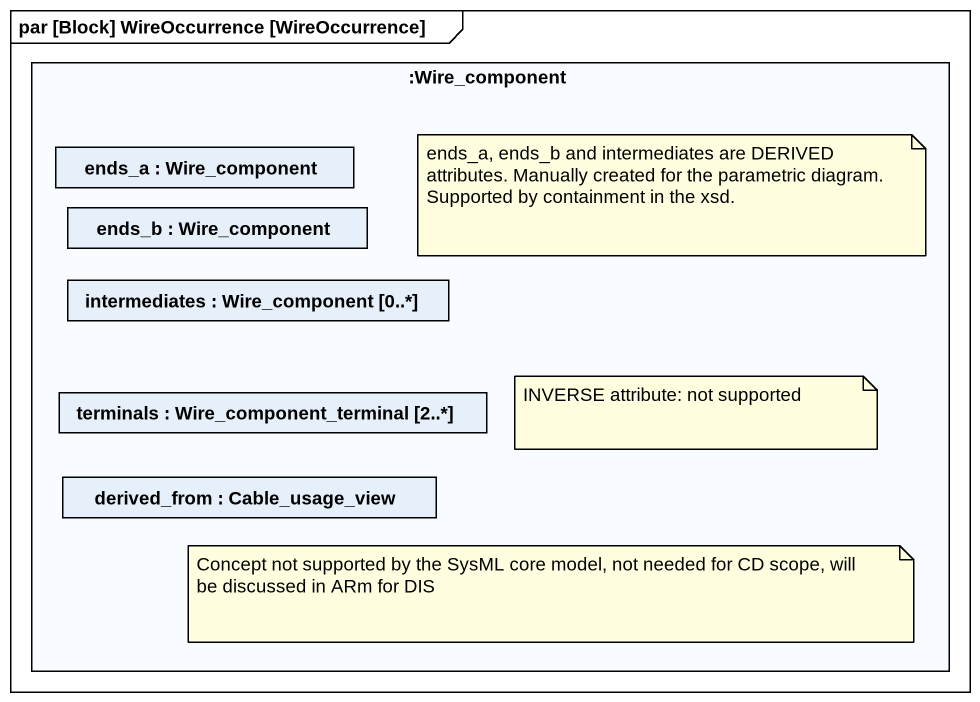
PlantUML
@startuml
mainframe par [Block] WireOccurrence [WireOccurrence]
rectangle ":Wire_component" as Wire_component {
  rectangle "ends_a : Wire_component" as ends_a
  rectangle "ends_b : Wire_component" as ends_b
  rectangle "intermediates : Wire_component [0..*]" as intermediates
  rectangle "terminals : Wire_component_terminal [2..*]" as terminals
  rectangle "derived_from : Cable_usage_view" as derived_from
}
note as N1
  ends_a, ends_b and intermediates are DERIVED attributes. Manually created for the parametric diagram.
  Supported by containment in the xsd.
end note
note as N2
  INVERSE attribute: not supported
end note
note as N3
  Concept not supported by the SysML core model, not needed for CD scope, will be discussed in ARm for DIS
end note
@enduml
